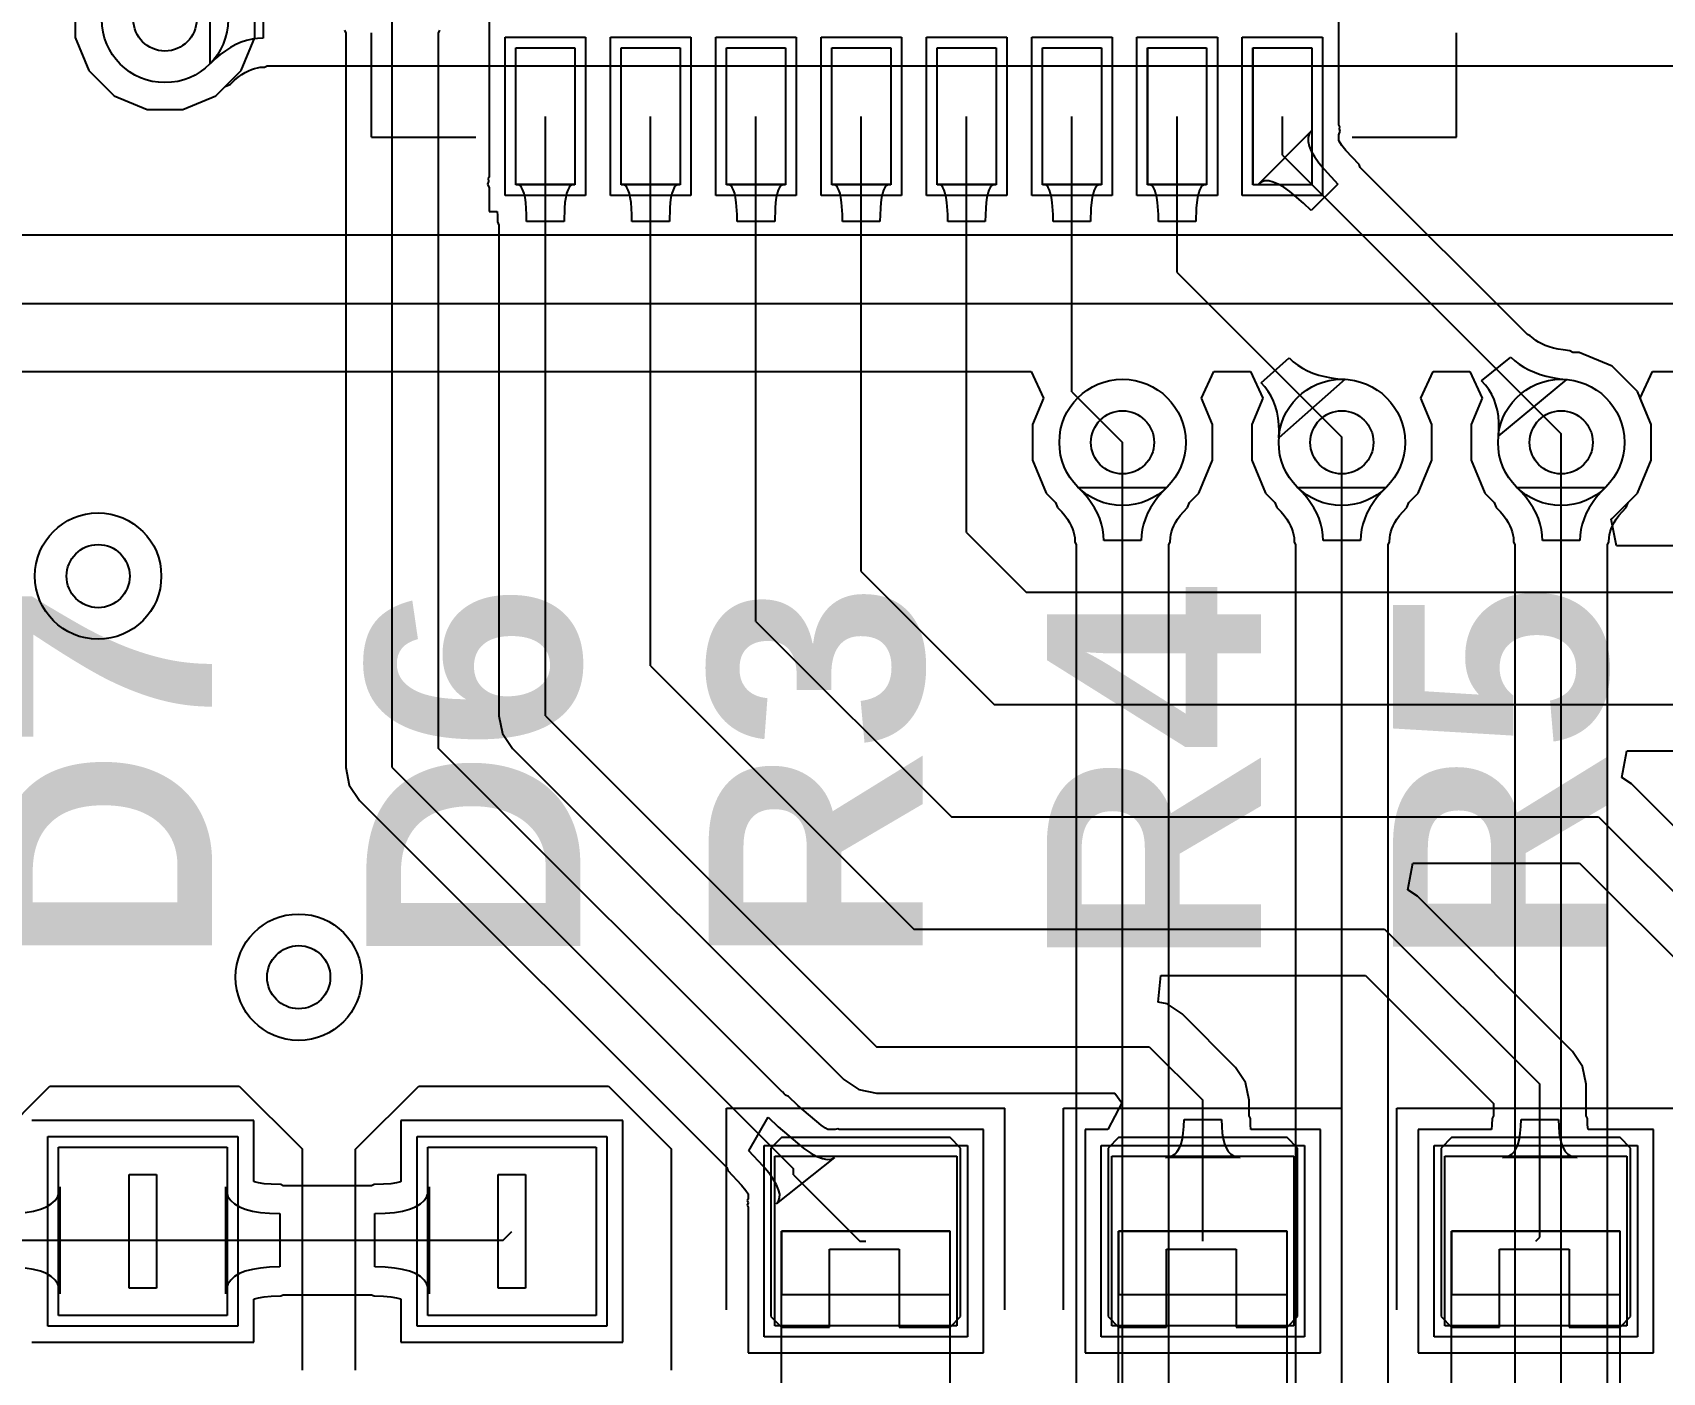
# Model space of a CAD drawing. Extents: x -53 to 82, y -68 to 38.
# Drawn here: x 18.29 to 26.03, y 11.71 to 18.08 of the extents above; entities that cross this region are included whole.
import ezdxf

# ---------------------------------------------------------------- set-up
doc = ezdxf.new("R2010")
doc.units = 0
for name, color, linetype in [('BOTTOM_LAYER', 5, 'CONTINUOUS'), ('MECHANICAL_15', 56, 'CONTINUOUS'), ('TOP_LAYER', 1, 'CONTINUOUS'), ('TOP_OVERLAY', 2, 'CONTINUOUS'), ('TOP_PASTE', 8, 'CONTINUOUS'), ('TOP_SOLDER', 216, 'CONTINUOUS')]:
    doc.layers.add(name, color=color, linetype=linetype)
doc.styles.add('ARIAL_BOLD', font='', dxfattribs={"height": 0.2})
doc.styles.get('ARIAL_BOLD').set_extended_font_data('Arial', bold=True)

msp = doc.modelspace()

# ---------------------------------------------------------------- linework, layer by layer
at = {"layer": 'BOTTOM_LAYER'}
for p, q in [((19.1372, 17.9276), (19.1372, 18.3476)), ((18.496, 18.2226), (18.496, 18.0527)), ((19.3895, 18.2265), (19.3895, 18.0487)), ((18.496, 18.0527), (18.561, 17.8958)), ((19.3107, 18.0378), (19.285, 18.0294)), ((19.3367, 18.0439), (19.3107, 18.0378)), ((19.363, 18.0475), (19.3367, 18.0439)), ((19.3895, 18.0487), (19.363, 18.0475)), ((19.1853, 17.9712), (19.1611, 17.9506)), ((19.2098, 17.9894), (19.1853, 17.9712)), ((19.2346, 18.0051), (19.2098, 17.9894)), ((19.2597, 18.0185), (19.2346, 18.0051)), ((19.285, 18.0294), (19.2597, 18.0185)), ((18.561, 17.8958), (18.6811, 17.7756)), ((19.1611, 17.9506), (19.1372, 17.9276)), ((19.2709, 17.8636), (19.2877, 17.876)), ((19.2877, 17.876), (19.3038, 17.8862)), ((19.3038, 17.8862), (19.3191, 17.8944)), ((19.3191, 17.8944), (19.3338, 17.9007)), ((19.3338, 17.9007), (19.348, 17.9054)), ((19.348, 17.9054), (19.3617, 17.9086)), ((19.3617, 17.9086), (19.3755, 17.9105)), ((19.3755, 17.9105), (19.3958, 17.9114)), ((19.3958, 17.9114), (19.4088, 17.9175)), ((19.4088, 17.9175), (27.307, 17.9175)), ((19.1649, 17.7756), (19.2083, 17.8191)), ((19.2083, 17.8191), (19.2326, 17.8286)), ((19.2326, 17.8286), (19.2535, 17.8487)), ((19.2535, 17.8487), (19.2709, 17.8636)), ((18.6811, 17.7756), (18.8381, 17.7106)), ((19.0079, 17.7106), (19.1649, 17.7756)), ((18.8381, 17.7106), (19.0079, 17.7106)), ((29.8754, 17.1131), (13.4821, 17.1131)), ((13.0556, 16.7894), (30.9372, 16.7894)), ((13.4444, 16.4657), (23.0365, 16.4657)), ((23.0365, 16.4657), (23.0943, 16.3387)), ((23.8449, 16.3387), (23.9027, 16.4657)), ((23.9027, 16.4657), (24.0779, 16.4657)), ((24.0779, 16.4657), (24.1357, 16.3387)), ((24.8863, 16.3387), (24.9441, 16.4657)), ((24.9441, 16.4657), (25.1193, 16.4657)), ((25.1193, 16.4657), (25.1771, 16.3387)), ((25.9277, 16.3387), (25.9855, 16.4657)), ((25.9855, 16.4657), (29.867, 16.4657)), ((23.0943, 16.3387), (23.0426, 16.2139)), ((23.8966, 16.2139), (23.8449, 16.3387)), ((24.1357, 16.3387), (24.084, 16.2139)), ((24.938, 16.2139), (24.8863, 16.3387)), ((25.1771, 16.3387), (25.1254, 16.2139)), ((25.9794, 16.2139), (25.9277, 16.3387)), ((23.0426, 16.2139), (23.0426, 16.0441)), ((23.8966, 16.0441), (23.8966, 16.2139)), ((24.084, 16.2139), (24.084, 16.0441)), ((24.938, 16.0441), (24.938, 16.2139)), ((25.1254, 16.2139), (25.1254, 16.0441)), ((25.9794, 16.0441), (25.9794, 16.2139)), ((23.4696, 10.2616), (23.4696, 16.129)), ((24.511, 10.4414), (24.511, 16.129)), ((25.5524, 10.541), (25.5524, 16.129)), ((23.0426, 16.0441), (23.1076, 15.8871)), ((23.8316, 15.8871), (23.8966, 16.0441)), ((24.084, 16.0441), (24.149, 15.8871)), ((24.873, 15.8871), (24.938, 16.0441)), ((25.1254, 16.0441), (25.1904, 15.8871)), ((25.9144, 15.8871), (25.9794, 16.0441)), ((23.1076, 15.8871), (23.1511, 15.8437)), ((23.2826, 15.8909), (23.2596, 15.9148)), ((23.2596, 15.9148), (23.6796, 15.9148)), ((23.3032, 15.8667), (23.2826, 15.8909)), ((23.3214, 15.8422), (23.3032, 15.8667)), ((23.636, 15.8667), (23.6178, 15.8422)), ((23.6566, 15.8909), (23.636, 15.8667)), ((23.6796, 15.9148), (23.6566, 15.8909)), ((23.7881, 15.8437), (23.8316, 15.8871)), ((24.149, 15.8871), (24.1925, 15.8437)), ((24.324, 15.8909), (24.301, 15.9148)), ((24.301, 15.9148), (24.721, 15.9148)), ((24.3446, 15.8667), (24.324, 15.8909)), ((24.3628, 15.8422), (24.3446, 15.8667)), ((24.6774, 15.8667), (24.6592, 15.8422)), ((24.698, 15.8909), (24.6774, 15.8667)), ((24.721, 15.9148), (24.698, 15.8909)), ((24.8295, 15.8437), (24.873, 15.8871)), ((25.1904, 15.8871), (25.2339, 15.8437)), ((25.3654, 15.8909), (25.3424, 15.9148)), ((25.3424, 15.9148), (25.7624, 15.9148)), ((25.386, 15.8667), (25.3654, 15.8909)), ((25.4042, 15.8422), (25.386, 15.8667)), ((25.7188, 15.8667), (25.7006, 15.8422)), ((25.7394, 15.8909), (25.7188, 15.8667)), ((25.7624, 15.9148), (25.7394, 15.8909)), ((25.8709, 15.8437), (25.9144, 15.8871)), ((23.1511, 15.8437), (23.1606, 15.8194)), ((23.1606, 15.8194), (23.1807, 15.7985)), ((23.1807, 15.7985), (23.1955, 15.7811)), ((23.3371, 15.8174), (23.3214, 15.8422)), ((23.3504, 15.7923), (23.3371, 15.8174)), ((23.3613, 15.767), (23.3504, 15.7923)), ((23.5888, 15.7923), (23.5779, 15.767)), ((23.6021, 15.8174), (23.5888, 15.7923)), ((23.6178, 15.8422), (23.6021, 15.8174)), ((23.7437, 15.7811), (23.7585, 15.7985)), ((23.7585, 15.7985), (23.7786, 15.8194)), ((23.7786, 15.8194), (23.7881, 15.8437)), ((24.1925, 15.8437), (24.202, 15.8194)), ((24.202, 15.8194), (24.2221, 15.7985)), ((24.2221, 15.7985), (24.2369, 15.7811)), ((24.3785, 15.8174), (24.3628, 15.8422)), ((24.3918, 15.7923), (24.3785, 15.8174)), ((24.4027, 15.767), (24.3918, 15.7923)), ((24.6302, 15.7923), (24.6193, 15.767)), ((24.6435, 15.8174), (24.6302, 15.7923)), ((24.6592, 15.8422), (24.6435, 15.8174)), ((24.7851, 15.7811), (24.7999, 15.7985)), ((24.7999, 15.7985), (24.82, 15.8194)), ((24.82, 15.8194), (24.8295, 15.8437)), ((25.2339, 15.8437), (25.2434, 15.8194)), ((25.2434, 15.8194), (25.2635, 15.7985)), ((25.2635, 15.7985), (25.2783, 15.7811)), ((25.4199, 15.8174), (25.4042, 15.8422)), ((25.4332, 15.7923), (25.4199, 15.8174)), ((25.4441, 15.767), (25.4332, 15.7923)), ((25.6716, 15.7923), (25.6607, 15.767)), ((25.6849, 15.8174), (25.6716, 15.7923)), ((25.7006, 15.8422), (25.6849, 15.8174)), ((25.8265, 15.7811), (25.8413, 15.7985)), ((25.8413, 15.7985), (25.8614, 15.8194)), ((25.8614, 15.8194), (25.8709, 15.8437)), ((23.1955, 15.7811), (23.208, 15.7643)), ((23.208, 15.7643), (23.2182, 15.7482)), ((23.2182, 15.7482), (23.2264, 15.7329)), ((23.2264, 15.7329), (23.2327, 15.7182)), ((23.2327, 15.7182), (23.2373, 15.704)), ((23.3698, 15.7413), (23.3613, 15.767)), ((23.3759, 15.7153), (23.3698, 15.7413)), ((23.3795, 15.689), (23.3759, 15.7153)), ((23.5633, 15.7153), (23.5597, 15.689)), ((23.5694, 15.7413), (23.5633, 15.7153)), ((23.5779, 15.767), (23.5694, 15.7413)), ((23.7019, 15.704), (23.7065, 15.7182)), ((23.7065, 15.7182), (23.7128, 15.7329)), ((23.7128, 15.7329), (23.721, 15.7482)), ((23.721, 15.7482), (23.7312, 15.7643)), ((23.7312, 15.7643), (23.7437, 15.7811)), ((24.2369, 15.7811), (24.2494, 15.7643)), ((24.2494, 15.7643), (24.2596, 15.7482)), ((24.2596, 15.7482), (24.2678, 15.7329)), ((24.2678, 15.7329), (24.2741, 15.7182)), ((24.2741, 15.7182), (24.2787, 15.704)), ((24.4112, 15.7413), (24.4027, 15.767)), ((24.4173, 15.7153), (24.4112, 15.7413)), ((24.4209, 15.689), (24.4173, 15.7153)), ((24.6047, 15.7153), (24.6011, 15.689)), ((24.6108, 15.7413), (24.6047, 15.7153)), ((24.6193, 15.767), (24.6108, 15.7413)), ((24.7433, 15.704), (24.7479, 15.7182)), ((24.7479, 15.7182), (24.7542, 15.7329)), ((24.7542, 15.7329), (24.7624, 15.7482)), ((24.7624, 15.7482), (24.7726, 15.7643)), ((24.7726, 15.7643), (24.7851, 15.7811)), ((25.2783, 15.7811), (25.2908, 15.7643)), ((25.2908, 15.7643), (25.301, 15.7482)), ((25.301, 15.7482), (25.3092, 15.7329)), ((25.3092, 15.7329), (25.3155, 15.7182)), ((25.3155, 15.7182), (25.3201, 15.704)), ((25.4526, 15.7413), (25.4441, 15.767)), ((25.4587, 15.7153), (25.4526, 15.7413)), ((25.4623, 15.689), (25.4587, 15.7153)), ((25.6461, 15.7153), (25.6425, 15.689)), ((25.6522, 15.7413), (25.6461, 15.7153)), ((25.6607, 15.767), (25.6522, 15.7413)), ((25.7847, 15.704), (25.7893, 15.7182)), ((25.7893, 15.7182), (25.7956, 15.7329)), ((25.7956, 15.7329), (25.8038, 15.7482)), ((25.8038, 15.7482), (25.814, 15.7643)), ((25.814, 15.7643), (25.8265, 15.7811)), ((23.2373, 15.704), (23.2405, 15.6903)), ((23.2405, 15.6903), (23.2425, 15.6765)), ((23.2425, 15.6765), (23.2434, 15.6562)), ((23.2434, 15.6562), (23.2495, 15.6432)), ((23.2495, 15.6432), (23.2495, 10.3528)), ((23.3807, 15.6625), (23.3795, 15.689)), ((23.5585, 15.6625), (23.3807, 15.6625)), ((23.5597, 15.689), (23.5585, 15.6625)), ((23.6897, 15.6432), (23.6958, 15.6562)), ((23.6897, 10.2616), (23.6897, 15.6432)), ((23.6958, 15.6562), (23.6967, 15.6765)), ((23.6967, 15.6765), (23.6987, 15.6903)), ((23.6987, 15.6903), (23.7019, 15.704)), ((24.2787, 15.704), (24.2819, 15.6903)), ((24.2819, 15.6903), (24.2839, 15.6765)), ((24.2839, 15.6765), (24.2848, 15.6562)), ((24.2848, 15.6562), (24.2909, 15.6432)), ((24.2909, 15.6432), (24.2909, 10.5326)), ((24.4221, 15.6625), (24.4209, 15.689)), ((24.5999, 15.6625), (24.4221, 15.6625)), ((24.6011, 15.689), (24.5999, 15.6625)), ((24.7311, 15.6432), (24.7372, 15.6562)), ((24.7311, 10.4414), (24.7311, 15.6432)), ((24.7372, 15.6562), (24.7381, 15.6765)), ((24.7381, 15.6765), (24.7401, 15.6903)), ((24.7401, 15.6903), (24.7433, 15.704)), ((25.3201, 15.704), (25.3233, 15.6903)), ((25.3233, 15.6903), (25.3253, 15.6765)), ((25.3253, 15.6765), (25.3262, 15.6562)), ((25.3262, 15.6562), (25.3323, 15.6432)), ((25.3323, 15.6432), (25.3323, 10.6322)), ((25.4635, 15.6625), (25.4623, 15.689)), ((25.6413, 15.6625), (25.4635, 15.6625)), ((25.6425, 15.689), (25.6413, 15.6625)), ((25.7725, 15.6432), (25.7786, 15.6562)), ((25.7725, 10.541), (25.7725, 15.6432)), ((25.7786, 15.6562), (25.7795, 15.6765)), ((25.7795, 15.6765), (25.7815, 15.6903)), ((25.7815, 15.6903), (25.7847, 15.704))]:
    msp.add_line(p, q, dxfattribs=at)
for centre, radius in [((18.923, 18.1376), 0.3), ((18.923, 18.1376), 0.15), ((23.4696, 16.129), 0.3), ((24.511, 16.129), 0.3), ((25.5524, 16.129), 0.3), ((23.4696, 16.129), 0.15), ((24.511, 16.129), 0.15), ((25.5524, 16.129), 0.15), ((18.6055, 15.494), 0.3), ((18.6055, 15.494), 0.15), ((19.558, 13.589), 0.3), ((19.558, 13.589), 0.15)]:
    msp.add_circle(centre, radius, dxfattribs=at)
at = {"layer": 'MECHANICAL_15'}
for p, q in [((18.7529, 12.6524), (18.8829, 12.6524)), ((18.7529, 12.1124), (18.7529, 12.6524)), ((18.8829, 12.6524), (18.8829, 12.1124)), ((20.5055, 12.6524), (20.6355, 12.6524)), ((20.5055, 12.1124), (20.5055, 12.6524)), ((20.6355, 12.6524), (20.6355, 12.1124)), ((21.8504, 12.3824), (22.6504, 12.3824)), ((21.8504, 10.7824), (21.8504, 12.3824)), ((22.6504, 12.3824), (21.8504, 12.3824)), ((21.8504, 12.3824), (21.8504, 12.0824)), ((22.6504, 10.7824), (22.6504, 12.3824)), ((22.6504, 12.3824), (22.6504, 12.3824)), ((22.6504, 12.0824), (22.6504, 12.3824)), ((23.4506, 12.3824), (24.2506, 12.3824)), ((23.4506, 10.7824), (23.4506, 12.3824)), ((24.2506, 12.3824), (23.4506, 12.3824)), ((23.4506, 12.3824), (23.4506, 12.0824)), ((24.2506, 10.7824), (24.2506, 12.3824)), ((24.2506, 12.3824), (24.2506, 12.3824)), ((24.2506, 12.0824), (24.2506, 12.3824)), ((25.0318, 12.3824), (25.8318, 12.3824)), ((25.0318, 10.7824), (25.0318, 12.3824)), ((25.8318, 12.3824), (25.0318, 12.3824)), ((25.0318, 12.3824), (25.0318, 12.0824)), ((25.8318, 10.7824), (25.8318, 12.3824)), ((25.8318, 12.3824), (25.8318, 12.3824)), ((25.8318, 12.0824), (25.8318, 12.3824)), ((18.8829, 12.1124), (18.7529, 12.1124)), ((20.6355, 12.1124), (20.5055, 12.1124)), ((21.8504, 12.0824), (22.6504, 12.0824)), ((23.4506, 12.0824), (24.2506, 12.0824)), ((25.0318, 12.0824), (25.8318, 12.0824))]:
    msp.add_line(p, q, dxfattribs=at)
at = {"layer": 'TOP_LAYER'}
for p, q in [((20.0015, 14.5847), (20.0015, 18.405)), ((18.496, 18.2226), (18.496, 18.0527)), ((19.35, 18.0527), (19.35, 18.2226)), ((20.462, 18.128), (20.462, 17.3892)), ((24.496, 17.6378), (24.496, 18.128)), ((18.496, 18.0527), (18.561, 17.8958)), ((19.285, 17.8958), (19.35, 18.0527)), ((19.7752, 18.0866), (19.7814, 18.0728)), ((19.7814, 18.0728), (19.7814, 14.5847)), ((20.2216, 18.0728), (20.2278, 18.0866)), ((20.2216, 14.6759), (20.2216, 18.0728)), ((20.589, 18.0025), (20.869, 18.0025)), ((20.589, 17.3525), (20.589, 18.0025)), ((20.869, 18.0025), (20.869, 17.3525)), ((21.089, 18.0025), (21.369, 18.0025)), ((21.089, 17.3525), (21.089, 18.0025)), ((21.369, 18.0025), (21.369, 17.3525)), ((21.589, 18.0025), (21.869, 18.0025)), ((21.589, 17.3525), (21.589, 18.0025)), ((21.869, 18.0025), (21.869, 17.3525)), ((22.089, 18.0025), (22.369, 18.0025)), ((22.089, 17.3525), (22.089, 18.0025)), ((22.369, 18.0025), (22.369, 17.3525)), ((22.589, 18.0025), (22.869, 18.0025)), ((22.589, 17.3525), (22.589, 18.0025)), ((22.869, 18.0025), (22.869, 17.3525)), ((23.089, 18.0025), (23.369, 18.0025)), ((23.089, 17.3525), (23.089, 18.0025)), ((23.369, 18.0025), (23.369, 17.3525)), ((23.589, 18.0025), (23.869, 18.0025)), ((23.589, 17.3525), (23.589, 18.0025)), ((23.869, 18.0025), (23.869, 17.3525)), ((24.089, 18.0025), (24.369, 18.0025)), ((24.089, 17.3525), (24.089, 18.0025)), ((24.369, 18.0025), (24.369, 17.3525)), ((18.561, 17.8958), (18.6811, 17.7756)), ((19.1649, 17.7756), (19.285, 17.8958)), ((18.6811, 17.7756), (18.8381, 17.7106)), ((19.0079, 17.7106), (19.1649, 17.7756)), ((18.8381, 17.7106), (19.0079, 17.7106)), ((20.729, 14.831), (20.729, 17.6775)), ((21.229, 15.0676), (21.229, 17.6775)), ((21.729, 15.2788), (21.729, 17.6775)), ((22.229, 15.5154), (22.229, 17.6775)), ((22.729, 15.7012), (22.729, 17.6775)), ((23.229, 16.3696), (23.229, 17.6775)), ((23.729, 16.9364), (23.729, 17.6775)), ((24.229, 17.4925), (24.229, 17.6775)), ((24.1145, 17.3556), (24.366, 17.607)), ((24.3559, 17.5932), (24.3509, 17.5768)), ((24.3509, 17.5768), (24.3509, 17.558)), ((24.366, 17.607), (24.3559, 17.5932)), ((24.5017, 17.6284), (24.496, 17.6378)), ((24.496, 17.5891), (24.5034, 17.607)), ((24.496, 17.5622), (24.496, 17.5891)), ((24.4991, 17.6174), (24.5017, 17.6284)), ((24.5034, 17.607), (24.4991, 17.6174)), ((24.229, 17.4925), (25.5524, 16.1691)), ((24.3509, 17.558), (24.3559, 17.5366)), ((24.3559, 17.5366), (24.366, 17.5127)), ((24.366, 17.5127), (24.3811, 17.4863)), ((24.4974, 17.5598), (24.496, 17.5622)), ((24.5114, 17.5396), (24.4974, 17.5598)), ((24.5305, 17.5158), (24.5114, 17.5396)), ((24.5924, 17.4491), (24.5305, 17.5158)), ((24.3811, 17.4863), (24.4012, 17.4574)), ((24.4012, 17.4574), (24.4263, 17.426)), ((24.4263, 17.426), (24.4917, 17.3556)), ((24.5976, 17.4353), (24.5924, 17.4491)), ((25.3921, 16.6407), (24.5976, 17.4353)), ((20.4598, 17.3683), (20.4546, 17.3556)), ((20.4546, 17.3556), (20.462, 17.3376)), ((20.462, 17.3892), (20.4571, 17.3818)), ((20.4571, 17.3818), (20.4598, 17.3683)), ((20.462, 17.3376), (20.462, 17.2255)), ((20.869, 17.3525), (20.589, 17.3525)), ((20.6012, 17.3538), (20.592, 17.3556)), ((20.592, 17.3556), (20.8659, 17.3556)), ((20.6093, 17.3484), (20.6012, 17.3538)), ((20.6165, 17.3396), (20.6093, 17.3484)), ((20.6228, 17.3271), (20.6165, 17.3396)), ((20.8414, 17.3396), (20.8352, 17.3271)), ((20.8486, 17.3484), (20.8414, 17.3396)), ((20.8568, 17.3538), (20.8486, 17.3484)), ((20.8659, 17.3556), (20.8568, 17.3538)), ((21.369, 17.3525), (21.089, 17.3525)), ((21.1012, 17.3538), (21.092, 17.3556)), ((21.092, 17.3556), (21.3659, 17.3556)), ((21.1093, 17.3484), (21.1012, 17.3538)), ((21.1165, 17.3396), (21.1093, 17.3484)), ((21.1228, 17.3271), (21.1165, 17.3396)), ((21.3414, 17.3396), (21.3352, 17.3271)), ((21.3486, 17.3484), (21.3414, 17.3396)), ((21.3568, 17.3538), (21.3486, 17.3484)), ((21.3659, 17.3556), (21.3568, 17.3538)), ((21.869, 17.3525), (21.589, 17.3525)), ((21.6012, 17.3538), (21.592, 17.3556)), ((21.592, 17.3556), (21.8659, 17.3556)), ((21.6093, 17.3484), (21.6012, 17.3538)), ((21.6165, 17.3396), (21.6093, 17.3484)), ((21.6228, 17.3271), (21.6165, 17.3396)), ((21.8414, 17.3396), (21.8352, 17.3271)), ((21.8486, 17.3484), (21.8414, 17.3396)), ((21.8568, 17.3538), (21.8486, 17.3484)), ((21.8659, 17.3556), (21.8568, 17.3538)), ((22.369, 17.3525), (22.089, 17.3525)), ((22.1012, 17.3538), (22.092, 17.3556)), ((22.092, 17.3556), (22.3659, 17.3556)), ((22.1093, 17.3484), (22.1012, 17.3538)), ((22.1165, 17.3396), (22.1093, 17.3484)), ((22.1228, 17.3271), (22.1165, 17.3396)), ((22.3414, 17.3396), (22.3352, 17.3271)), ((22.3486, 17.3484), (22.3414, 17.3396)), ((22.3568, 17.3538), (22.3486, 17.3484)), ((22.3659, 17.3556), (22.3568, 17.3538)), ((22.869, 17.3525), (22.589, 17.3525)), ((22.6012, 17.3538), (22.5921, 17.3556)), ((22.5921, 17.3556), (22.866, 17.3556)), ((22.6094, 17.3484), (22.6012, 17.3538)), ((22.6166, 17.3396), (22.6094, 17.3484)), ((22.6228, 17.3271), (22.6166, 17.3396)), ((22.8415, 17.3396), (22.8352, 17.3271)), ((22.8487, 17.3484), (22.8415, 17.3396)), ((22.8568, 17.3538), (22.8487, 17.3484)), ((22.866, 17.3556), (22.8568, 17.3538)), ((23.369, 17.3525), (23.089, 17.3525)), ((23.1012, 17.3538), (23.0921, 17.3556)), ((23.0921, 17.3556), (23.366, 17.3556)), ((23.1094, 17.3484), (23.1012, 17.3538)), ((23.1166, 17.3396), (23.1094, 17.3484)), ((23.1228, 17.3271), (23.1166, 17.3396)), ((23.3415, 17.3396), (23.3352, 17.3271)), ((23.3487, 17.3484), (23.3415, 17.3396)), ((23.3568, 17.3538), (23.3487, 17.3484)), ((23.366, 17.3556), (23.3568, 17.3538)), ((23.869, 17.3525), (23.589, 17.3525)), ((23.6012, 17.3538), (23.5921, 17.3556)), ((23.5921, 17.3556), (23.866, 17.3556)), ((23.6094, 17.3484), (23.6012, 17.3538)), ((23.6166, 17.3396), (23.6094, 17.3484)), ((23.6228, 17.3271), (23.6166, 17.3396)), ((23.8415, 17.3396), (23.8352, 17.3271)), ((23.8487, 17.3484), (23.8415, 17.3396)), ((23.8568, 17.3538), (23.8487, 17.3484)), ((23.866, 17.3556), (23.8568, 17.3538)), ((24.369, 17.3525), (24.089, 17.3525)), ((24.1283, 17.3656), (24.1145, 17.3556)), ((24.1447, 17.3706), (24.1283, 17.3656)), ((24.1636, 17.3706), (24.1447, 17.3706)), ((24.1849, 17.3656), (24.1636, 17.3706)), ((24.2088, 17.3556), (24.1849, 17.3656)), ((24.2352, 17.3405), (24.2088, 17.3556)), ((24.2641, 17.3204), (24.2352, 17.3405)), ((24.4917, 17.3556), (24.366, 17.2298)), ((20.6281, 17.3111), (20.6228, 17.3271)), ((20.6324, 17.2915), (20.6281, 17.3111)), ((20.6358, 17.2684), (20.6324, 17.2915)), ((20.6396, 17.2115), (20.6358, 17.2684)), ((20.8222, 17.2684), (20.8198, 17.2418)), ((20.8256, 17.2915), (20.8222, 17.2684)), ((20.8299, 17.3111), (20.8256, 17.2915)), ((20.8352, 17.3271), (20.8299, 17.3111)), ((21.1281, 17.3111), (21.1228, 17.3271)), ((21.1324, 17.2915), (21.1281, 17.3111)), ((21.1358, 17.2684), (21.1324, 17.2915)), ((21.1396, 17.2115), (21.1358, 17.2684)), ((21.3222, 17.2684), (21.3198, 17.2418)), ((21.3256, 17.2915), (21.3222, 17.2684)), ((21.3299, 17.3111), (21.3256, 17.2915)), ((21.3352, 17.3271), (21.3299, 17.3111)), ((21.6281, 17.3111), (21.6228, 17.3271)), ((21.6324, 17.2915), (21.6281, 17.3111)), ((21.6358, 17.2684), (21.6324, 17.2915)), ((21.6396, 17.2115), (21.6358, 17.2684)), ((21.8222, 17.2684), (21.8198, 17.2418)), ((21.8256, 17.2915), (21.8222, 17.2684)), ((21.8299, 17.3111), (21.8256, 17.2915)), ((21.8352, 17.3271), (21.8299, 17.3111)), ((22.1281, 17.3111), (22.1228, 17.3271)), ((22.1324, 17.2915), (22.1281, 17.3111)), ((22.1358, 17.2684), (22.1324, 17.2915)), ((22.1396, 17.2115), (22.1358, 17.2684)), ((22.3222, 17.2684), (22.3198, 17.2418)), ((22.3256, 17.2915), (22.3222, 17.2684)), ((22.3299, 17.3111), (22.3256, 17.2915)), ((22.3352, 17.3271), (22.3299, 17.3111)), ((22.6281, 17.3111), (22.6228, 17.3271)), ((22.6324, 17.2915), (22.6281, 17.3111)), ((22.6358, 17.2684), (22.6324, 17.2915)), ((22.6396, 17.2115), (22.6358, 17.2684)), ((22.8222, 17.2684), (22.8198, 17.2418)), ((22.8256, 17.2915), (22.8222, 17.2684)), ((22.8299, 17.3111), (22.8256, 17.2915)), ((22.8352, 17.3271), (22.8299, 17.3111)), ((23.1281, 17.3111), (23.1228, 17.3271)), ((23.1324, 17.2915), (23.1281, 17.3111)), ((23.1358, 17.2684), (23.1324, 17.2915)), ((23.1396, 17.2115), (23.1358, 17.2684)), ((23.3222, 17.2684), (23.3198, 17.2418)), ((23.3256, 17.2915), (23.3222, 17.2684)), ((23.3299, 17.3111), (23.3256, 17.2915)), ((23.3352, 17.3271), (23.3299, 17.3111)), ((23.6281, 17.3111), (23.6228, 17.3271)), ((23.6324, 17.2915), (23.6281, 17.3111)), ((23.6358, 17.2684), (23.6324, 17.2915)), ((23.6396, 17.2115), (23.6358, 17.2684)), ((23.8222, 17.2684), (23.8198, 17.2418)), ((23.8256, 17.2915), (23.8222, 17.2684)), ((23.8299, 17.3111), (23.8256, 17.2915)), ((23.8352, 17.3271), (23.8299, 17.3111)), ((24.3295, 17.265), (24.2641, 17.3204)), ((24.366, 17.2298), (24.3295, 17.265)), ((20.462, 17.2255), (20.5009, 17.2255)), ((20.5009, 17.2255), (20.5022, 17.2059)), ((20.5022, 17.2059), (20.5026, 17.1758)), ((20.6401, 17.1778), (20.6396, 17.2115)), ((20.8198, 17.2418), (20.8179, 17.1778)), ((21.1401, 17.1778), (21.1396, 17.2115)), ((21.3198, 17.2418), (21.3179, 17.1778)), ((21.6401, 17.1778), (21.6396, 17.2115)), ((21.8198, 17.2418), (21.8179, 17.1778)), ((22.1401, 17.1778), (22.1396, 17.2115)), ((22.3198, 17.2418), (22.3179, 17.1778)), ((22.6401, 17.1778), (22.6396, 17.2115)), ((22.8198, 17.2418), (22.8179, 17.1778)), ((23.1401, 17.1778), (23.1396, 17.2115)), ((23.3198, 17.2418), (23.3179, 17.1778)), ((23.6401, 17.1778), (23.6396, 17.2115)), ((23.8198, 17.2418), (23.8179, 17.1778)), ((20.5026, 17.1758), (20.5089, 17.1614)), ((20.5089, 17.1614), (20.5089, 14.831)), ((20.8179, 17.1778), (20.6401, 17.1778)), ((21.3179, 17.1778), (21.1401, 17.1778)), ((21.8179, 17.1778), (21.6401, 17.1778)), ((22.3179, 17.1778), (22.1401, 17.1778)), ((22.8179, 17.1778), (22.6401, 17.1778)), ((23.3179, 17.1778), (23.1401, 17.1778)), ((23.8179, 17.1778), (23.6401, 17.1778)), ((23.729, 16.9364), (24.511, 16.1544)), ((25.4057, 16.6358), (25.3921, 16.6407)), ((25.4206, 16.6221), (25.4057, 16.6358)), ((25.4322, 16.6131), (25.4206, 16.6221)), ((25.4453, 16.6047), (25.4322, 16.6131)), ((25.4599, 16.5968), (25.4453, 16.6047)), ((25.4763, 16.5895), (25.4599, 16.5968)), ((25.4947, 16.5829), (25.4763, 16.5895)), ((25.5152, 16.577), (25.4947, 16.5829)), ((25.5378, 16.5719), (25.5152, 16.577)), ((25.5625, 16.5679), (25.5378, 16.5719)), ((25.5928, 16.5646), (25.5625, 16.5679)), ((25.6084, 16.556), (25.5928, 16.5646)), ((24.1274, 16.4122), (24.2611, 16.5301)), ((24.2611, 16.5301), (24.2804, 16.5123)), ((24.2804, 16.5123), (24.3014, 16.4963)), ((24.3014, 16.4963), (24.3239, 16.4819)), ((25.1745, 16.4212), (25.3128, 16.5345)), ((25.3128, 16.5345), (25.332, 16.5169)), ((25.332, 16.5169), (25.3528, 16.5008)), ((25.3528, 16.5008), (25.3752, 16.4863)), ((25.3752, 16.4863), (25.3993, 16.4733)), ((25.6373, 16.556), (25.6084, 16.556)), ((25.7943, 16.491), (25.6373, 16.556)), ((25.9144, 16.3709), (25.7943, 16.491)), ((24.1456, 16.3923), (24.1274, 16.4122)), ((24.526, 16.4286), (24.2117, 16.15)), ((24.3239, 16.4819), (24.348, 16.4693)), ((24.348, 16.4693), (24.3737, 16.4583)), ((24.3737, 16.4583), (24.401, 16.449)), ((24.401, 16.449), (24.4299, 16.4414)), ((24.4299, 16.4414), (24.4603, 16.4354)), ((24.4603, 16.4354), (24.4923, 16.4312)), ((24.4923, 16.4312), (24.526, 16.4286)), ((25.1928, 16.4012), (25.1745, 16.4212)), ((25.5778, 16.4279), (25.254, 16.1604)), ((25.3993, 16.4733), (25.425, 16.4619)), ((25.425, 16.4619), (25.4523, 16.452)), ((25.4523, 16.452), (25.4812, 16.4437)), ((25.4812, 16.4437), (25.5118, 16.4369)), ((25.5118, 16.4369), (25.544, 16.4316)), ((25.544, 16.4316), (25.5778, 16.4279)), ((23.229, 16.3696), (23.4696, 16.129)), ((24.1615, 16.371), (24.1456, 16.3923)), ((24.1753, 16.3483), (24.1615, 16.371)), ((24.187, 16.3242), (24.1753, 16.3483)), ((25.2087, 16.3799), (25.1928, 16.4012)), ((25.2223, 16.3571), (25.2087, 16.3799)), ((25.2337, 16.3331), (25.2223, 16.3571)), ((25.2428, 16.3077), (25.2337, 16.3331)), ((25.9794, 16.2139), (25.9144, 16.3709)), ((24.1965, 16.2987), (24.187, 16.3242)), ((24.2038, 16.2718), (24.1965, 16.2987)), ((24.209, 16.2434), (24.2038, 16.2718)), ((25.2496, 16.2809), (25.2428, 16.3077)), ((25.2541, 16.2528), (25.2496, 16.2809)), ((25.2564, 16.2233), (25.2541, 16.2528)), ((24.2121, 16.2137), (24.209, 16.2434)), ((24.2117, 16.15), (24.213, 16.1825)), ((24.213, 16.1825), (24.2121, 16.2137)), ((25.254, 16.1604), (25.2564, 16.1925)), ((25.2564, 16.1925), (25.2564, 16.2233)), ((25.9794, 16.0441), (25.9794, 16.2139)), ((24.511, 16.129), (24.511, 16.1544)), ((25.5524, 16.129), (25.5524, 16.1691)), ((25.9144, 15.8871), (25.9794, 16.0441)), ((25.7943, 15.767), (25.9144, 15.8871)), ((25.7893, 15.7649), (25.7943, 15.767)), ((25.8145, 15.6379), (25.7893, 15.7649)), ((22.729, 15.7012), (23.0124, 15.4178)), ((29.0326, 15.6379), (25.8145, 15.6379)), ((22.229, 15.5154), (22.86, 14.8844)), ((23.0124, 15.4178), (29.0326, 15.4178)), ((21.729, 15.2788), (22.6568, 14.351)), ((21.229, 15.0676), (22.479, 13.8176)), ((22.86, 14.8844), (28.7528, 14.8844)), ((20.5089, 14.831), (20.5256, 14.7468)), ((20.729, 14.831), (22.3012, 13.2588)), ((20.5256, 14.7468), (20.5733, 14.6754)), ((21.8534, 13.0441), (20.2216, 14.6759)), ((20.5733, 14.6754), (22.1455, 13.1031)), ((25.84, 14.5373), (25.8634, 14.6643)), ((25.8634, 14.6643), (27.9409, 14.6643)), ((19.7814, 14.5847), (19.7981, 14.5004)), ((20.0015, 14.5847), (21.9073, 12.6789)), ((19.7981, 14.5004), (19.8458, 14.429)), ((25.8859, 14.5067), (25.84, 14.5373)), ((27.2329, 13.1597), (25.8859, 14.5067)), ((19.8458, 14.429), (21.59, 12.6848)), ((22.6568, 14.351), (25.7302, 14.351)), ((25.7302, 14.351), (27.0772, 13.004)), ((24.824, 14.0039), (24.8474, 14.1309)), ((24.8474, 14.1309), (25.639, 14.1309)), ((25.639, 14.1309), (26.7827, 12.9872)), ((24.8699, 13.9733), (24.824, 14.0039)), ((25.6065, 13.2367), (24.8699, 13.9733)), ((22.479, 13.8176), (24.7142, 13.8176)), ((24.7142, 13.8176), (25.4508, 13.081)), ((23.6391, 13.4705), (23.6516, 13.5975)), ((23.6516, 13.5975), (24.623, 13.5975)), ((24.623, 13.5975), (25.2307, 12.9898)), ((23.6808, 13.4622), (23.6391, 13.4705)), ((23.7523, 13.4145), (23.6808, 13.4622)), ((24.0063, 13.1605), (23.7523, 13.4145)), ((22.3012, 13.2588), (23.5966, 13.2588)), ((23.5966, 13.2588), (23.8506, 13.0048)), ((25.6542, 13.1652), (25.6065, 13.2367)), ((24.054, 13.089), (24.0063, 13.1605)), ((25.6709, 13.081), (25.6542, 13.1652)), ((22.1455, 13.1031), (22.217, 13.0554)), ((24.0707, 13.0048), (24.054, 13.089)), ((25.4508, 12.3548), (25.4508, 13.081)), ((25.6709, 12.9312), (25.6709, 13.081)), ((21.8557, 13.0438), (21.8534, 13.0441)), ((21.8626, 13.0349), (21.8557, 13.0438)), ((21.8686, 13.0288), (21.8626, 13.0349)), ((21.8833, 13.023), (21.8686, 13.0288)), ((21.9273, 12.9801), (21.8833, 13.023)), ((22.217, 13.0554), (22.3012, 13.0387)), ((22.3012, 13.0387), (23.4325, 13.0387)), ((23.4325, 13.0387), (23.4655, 12.993)), ((23.8506, 12.3358), (23.8506, 13.0048)), ((24.0707, 12.9312), (24.0707, 13.0048)), ((21.6957, 12.7647), (21.7873, 12.9245)), ((21.7873, 12.9245), (21.8347, 12.8784)), ((22.0385, 12.8858), (21.9273, 12.9801)), ((23.4655, 12.993), (23.4005, 12.866)), ((24.0769, 12.9173), (24.0707, 12.9312)), ((25.2307, 12.9312), (25.2245, 12.9173)), ((25.2307, 12.9898), (25.2307, 12.9312)), ((25.6771, 12.9173), (25.6709, 12.9312)), ((19.3449, 12.9089), (18.2909, 12.9089)), ((19.3449, 12.6189), (19.3449, 12.9089)), ((21.0975, 12.9089), (20.0435, 12.9089)), ((20.0435, 12.9089), (20.0435, 12.6189)), ((21.0975, 11.8549), (21.0975, 12.9089)), ((21.8347, 12.8784), (21.9557, 12.7759)), ((22.06, 12.8715), (22.0385, 12.8858)), ((22.0701, 12.866), (22.06, 12.8715)), ((22.1053, 12.866), (22.0701, 12.866)), ((22.1175, 12.8695), (22.1053, 12.866)), ((22.1237, 12.866), (22.1175, 12.8695)), ((22.8094, 12.866), (22.1237, 12.866)), ((22.8094, 11.8055), (22.8094, 12.866)), ((23.4005, 12.866), (23.2916, 12.866)), ((23.2916, 12.866), (23.2916, 11.8055)), ((23.7537, 12.8215), (23.7581, 12.8486)), ((23.7581, 12.8486), (23.7608, 12.8794)), ((23.7608, 12.8794), (23.7617, 12.9138)), ((23.7617, 12.9138), (23.9395, 12.9138)), ((23.9395, 12.9138), (23.9404, 12.8794)), ((23.9404, 12.8794), (23.9431, 12.8486)), ((23.9431, 12.8486), (23.9475, 12.8215)), ((24.0777, 12.8871), (24.0769, 12.9173)), ((24.0795, 12.866), (24.0777, 12.8871)), ((24.4096, 12.866), (24.0795, 12.866)), ((24.4096, 11.8055), (24.4096, 12.866)), ((25.2219, 12.866), (24.8728, 12.866)), ((24.8728, 12.866), (24.8728, 11.8055)), ((25.2237, 12.8871), (25.2219, 12.866)), ((25.2245, 12.9173), (25.2237, 12.8871)), ((25.3539, 12.8215), (25.3583, 12.8486)), ((25.3583, 12.8486), (25.361, 12.8794)), ((25.361, 12.8794), (25.3619, 12.9138)), ((25.3619, 12.9138), (25.5397, 12.9138)), ((25.5397, 12.9138), (25.5406, 12.8794)), ((25.5406, 12.8794), (25.5433, 12.8486)), ((25.5433, 12.8486), (25.5477, 12.8215)), ((25.6779, 12.8871), (25.6771, 12.9173)), ((25.6797, 12.866), (25.6779, 12.8871)), ((25.9908, 12.866), (25.6797, 12.866)), ((25.9908, 11.8055), (25.9908, 12.866)), ((18.4179, 12.7819), (19.2179, 12.7819)), ((18.4179, 11.9819), (18.4179, 12.7819)), ((19.2179, 12.7819), (19.2179, 11.9819)), ((20.1705, 12.7819), (20.9705, 12.7819)), ((20.1705, 11.9819), (20.1705, 12.7819)), ((20.9705, 12.7819), (20.9705, 11.9819)), ((21.9557, 12.7759), (21.9889, 12.7537)), ((23.7297, 12.7618), (23.7395, 12.7781)), ((23.7395, 12.7781), (23.7475, 12.798)), ((23.7475, 12.798), (23.7537, 12.8215)), ((23.9475, 12.8215), (23.9537, 12.798)), ((23.9537, 12.798), (23.9617, 12.7781)), ((23.9617, 12.7781), (23.9715, 12.7618)), ((25.3299, 12.7618), (25.3397, 12.7781)), ((25.3397, 12.7781), (25.3477, 12.798)), ((25.3477, 12.798), (25.3539, 12.8215)), ((25.5477, 12.8215), (25.5539, 12.798)), ((25.5539, 12.798), (25.5619, 12.7781)), ((25.5619, 12.7781), (25.5717, 12.7618)), ((21.764, 12.6916), (21.6957, 12.7647)), ((21.7901, 12.6593), (21.764, 12.6916)), ((21.8184, 11.9325), (21.8184, 12.739)), ((21.8184, 12.739), (22.6824, 12.739)), ((22.1017, 12.7329), (21.8245, 12.5133)), ((21.9889, 12.7537), (22.0185, 12.7375)), ((22.0185, 12.7375), (22.0446, 12.7274)), ((22.0446, 12.7274), (22.0672, 12.7232)), ((22.0672, 12.7232), (22.0862, 12.7251)), ((22.0862, 12.7251), (22.1017, 12.7329)), ((22.6824, 12.739), (22.6824, 11.9325)), ((23.4186, 11.9325), (23.4186, 12.739)), ((23.4186, 12.739), (24.2826, 12.739)), ((23.6728, 12.7329), (23.6897, 12.7347)), ((24.0284, 12.7329), (23.6728, 12.7329)), ((23.6897, 12.7347), (23.7048, 12.7401)), ((23.7048, 12.7401), (23.7181, 12.7492)), ((23.7181, 12.7492), (23.7297, 12.7618)), ((23.9715, 12.7618), (23.9831, 12.7492)), ((23.9831, 12.7492), (23.9964, 12.7401)), ((23.9964, 12.7401), (24.0115, 12.7347)), ((24.0115, 12.7347), (24.0284, 12.7329)), ((24.2826, 12.739), (24.2826, 11.9325)), ((24.9998, 11.9325), (24.9998, 12.739)), ((24.9998, 12.739), (25.8638, 12.739)), ((25.273, 12.7329), (25.2899, 12.7347)), ((25.6286, 12.7329), (25.273, 12.7329)), ((25.2899, 12.7347), (25.305, 12.7401)), ((25.305, 12.7401), (25.3183, 12.7492)), ((25.3183, 12.7492), (25.3299, 12.7618)), ((25.5717, 12.7618), (25.5833, 12.7492)), ((25.5833, 12.7492), (25.5966, 12.7401)), ((25.5966, 12.7401), (25.6117, 12.7347)), ((25.6117, 12.7347), (25.6286, 12.7329)), ((25.8638, 12.739), (25.8638, 11.9325)), ((19.3479, 12.6177), (19.3449, 12.6189)), ((19.3667, 12.6127), (19.3479, 12.6177)), ((20.0405, 12.6177), (20.0217, 12.6127)), ((20.0435, 12.6189), (20.0405, 12.6177)), ((21.59, 12.6848), (21.5952, 12.6709)), ((21.5952, 12.6709), (21.6602, 12.6013)), ((21.811, 12.6298), (21.7901, 12.6593)), ((21.8265, 12.6033), (21.811, 12.6298)), ((21.9073, 12.6501), (21.9073, 12.6789)), ((21.9073, 12.6501), (22.2216, 12.3358)), ((18.4009, 12.529), (18.4137, 12.548)), ((18.4137, 12.548), (18.4214, 12.5696)), ((18.4214, 12.5696), (18.424, 12.5938)), ((18.424, 12.5938), (18.424, 12.0858)), ((19.2118, 12.0858), (19.2118, 12.5938)), ((19.2118, 12.5938), (19.2144, 12.5696)), ((19.2144, 12.5696), (19.2221, 12.548)), ((19.2221, 12.548), (19.2349, 12.529)), ((19.3935, 12.6083), (19.3667, 12.6127)), ((19.4277, 12.6053), (19.3935, 12.6083)), ((19.4724, 12.6042), (19.4277, 12.6053)), ((19.4846, 12.5987), (19.4724, 12.6042)), ((19.9037, 12.5987), (19.4846, 12.5987)), ((19.916, 12.6042), (19.9037, 12.5987)), ((19.9606, 12.6053), (19.916, 12.6042)), ((19.9949, 12.6083), (19.9606, 12.6053)), ((20.0217, 12.6127), (19.9949, 12.6083)), ((20.1535, 12.529), (20.1663, 12.548)), ((20.1663, 12.548), (20.174, 12.5696)), ((20.174, 12.5696), (20.1766, 12.5938)), ((20.1766, 12.5938), (20.1766, 12.0858)), ((21.6602, 12.6013), (21.6805, 12.5762)), ((21.6805, 12.5762), (21.6914, 12.5608)), ((21.6914, 12.5608), (21.6914, 12.5353)), ((21.8367, 12.5795), (21.8265, 12.6033)), ((21.8355, 12.5255), (21.8412, 12.5407)), ((21.8416, 12.5587), (21.8367, 12.5795)), ((21.8412, 12.5407), (21.8416, 12.5587)), ((18.2595, 12.4718), (18.298, 12.4782)), ((18.298, 12.4782), (18.3315, 12.4871)), ((18.3315, 12.4871), (18.3597, 12.4985)), ((18.3597, 12.4985), (18.3829, 12.5125)), ((18.3829, 12.5125), (18.4009, 12.529)), ((19.2349, 12.529), (19.2529, 12.5125)), ((19.2529, 12.5125), (19.2761, 12.4985)), ((19.2761, 12.4985), (19.3043, 12.4871)), ((19.3043, 12.4871), (19.3378, 12.4782)), ((19.3378, 12.4782), (19.3763, 12.4718)), ((19.3763, 12.4718), (19.42, 12.468)), ((19.42, 12.468), (19.4688, 12.4668)), ((19.4688, 12.4668), (19.4688, 12.2128)), ((19.9195, 12.4668), (19.9684, 12.468)), ((19.9195, 12.2128), (19.9195, 12.4668)), ((19.9684, 12.468), (20.0121, 12.4718)), ((20.0121, 12.4718), (20.0506, 12.4782)), ((20.0506, 12.4782), (20.0841, 12.4871)), ((20.0841, 12.4871), (20.1123, 12.4985)), ((20.1123, 12.4985), (20.1355, 12.5125)), ((20.1355, 12.5125), (20.1535, 12.529)), ((21.6913, 12.5174), (21.6872, 12.5059)), ((21.6872, 12.5059), (21.6914, 12.4972)), ((21.6914, 12.5353), (21.6879, 12.5291)), ((21.6879, 12.5291), (21.6913, 12.5174)), ((21.6914, 12.4972), (21.6914, 11.8055)), ((21.8245, 12.5133), (21.8355, 12.5255)), ((20.5284, 12.3398), (20.5705, 12.3819)), ((13.6325, 12.3398), (20.5284, 12.3398)), ((22.2216, 12.3358), (22.2504, 12.3358)), ((25.4318, 12.3358), (25.4508, 12.3548)), ((18.298, 12.2013), (18.2595, 12.2077)), ((18.3315, 12.1924), (18.298, 12.2013)), ((18.3597, 12.181), (18.3315, 12.1924)), ((18.3829, 12.167), (18.3597, 12.181)), ((18.4009, 12.1505), (18.3829, 12.167)), ((18.4137, 12.1315), (18.4009, 12.1505)), ((19.2349, 12.1505), (19.2221, 12.1315)), ((19.2529, 12.167), (19.2349, 12.1505)), ((19.2761, 12.181), (19.2529, 12.167)), ((19.3043, 12.1924), (19.2761, 12.181)), ((19.3378, 12.2013), (19.3043, 12.1924)), ((19.3763, 12.2077), (19.3378, 12.2013)), ((19.42, 12.2115), (19.3763, 12.2077)), ((19.4688, 12.2128), (19.42, 12.2115)), ((19.9684, 12.2115), (19.9195, 12.2128)), ((20.0121, 12.2077), (19.9684, 12.2115)), ((20.0506, 12.2013), (20.0121, 12.2077)), ((20.0841, 12.1924), (20.0506, 12.2013)), ((20.1123, 12.181), (20.0841, 12.1924)), ((20.1355, 12.167), (20.1123, 12.181)), ((20.1535, 12.1505), (20.1355, 12.167)), ((20.1663, 12.1315), (20.1535, 12.1505)), ((18.4214, 12.1099), (18.4137, 12.1315)), ((18.424, 12.0858), (18.4214, 12.1099)), ((19.2144, 12.1099), (19.2118, 12.0858)), ((19.2221, 12.1315), (19.2144, 12.1099)), ((19.3935, 12.0712), (19.4277, 12.0742)), ((19.4277, 12.0742), (19.4724, 12.0753)), ((19.4724, 12.0753), (19.4847, 12.0808)), ((19.4847, 12.0808), (19.9037, 12.0808)), ((19.9037, 12.0808), (19.916, 12.0753)), ((19.916, 12.0753), (19.9606, 12.0742)), ((19.9606, 12.0742), (19.9949, 12.0712)), ((20.174, 12.1099), (20.1663, 12.1315)), ((20.1766, 12.0858), (20.174, 12.1099)), ((19.3449, 12.0606), (19.3479, 12.0618)), ((19.3449, 11.8549), (19.3449, 12.0606)), ((19.3479, 12.0618), (19.3667, 12.0668)), ((19.3667, 12.0668), (19.3935, 12.0712)), ((19.9949, 12.0712), (20.0217, 12.0668)), ((20.0217, 12.0668), (20.0405, 12.0618)), ((20.0405, 12.0618), (20.0435, 12.0606)), ((20.0435, 12.0606), (20.0435, 11.8549)), ((19.2179, 11.9819), (18.4179, 11.9819)), ((20.9705, 11.9819), (20.1705, 11.9819)), ((22.6824, 11.9325), (21.8184, 11.9325)), ((24.2826, 11.9325), (23.4186, 11.9325)), ((25.8638, 11.9325), (24.9998, 11.9325)), ((18.2909, 11.8549), (19.3449, 11.8549)), ((20.0435, 11.8549), (21.0975, 11.8549)), ((21.6914, 11.8055), (22.8094, 11.8055)), ((23.2916, 11.8055), (24.4096, 11.8055)), ((24.8728, 11.8055), (25.9908, 11.8055))]:
    msp.add_line(p, q, dxfattribs=at)
for centre, radius in [((18.923, 18.1376), 0.3), ((18.923, 18.1376), 0.15), ((23.4696, 16.129), 0.3), ((24.511, 16.129), 0.3), ((25.5524, 16.129), 0.3), ((23.4696, 16.129), 0.15), ((24.511, 16.129), 0.15), ((25.5524, 16.129), 0.15), ((18.6055, 15.494), 0.3), ((18.6055, 15.494), 0.15), ((19.558, 13.589), 0.3), ((19.558, 13.589), 0.15)]:
    msp.add_circle(centre, radius, dxfattribs=at)
at = {"layer": 'TOP_OVERLAY'}
for p, q in [((19.9028, 17.5788), (19.9028, 18.0745)), ((25.0552, 17.5788), (25.0552, 18.0745)), ((19.9028, 17.5788), (20.3985, 17.5788)), ((24.5595, 17.5788), (25.0552, 17.5788)), ((18.0755, 12.7721), (18.3756, 13.072)), ((18.3756, 13.072), (18.4756, 13.072)), ((18.4756, 13.072), (19.1756, 13.072)), ((19.1756, 13.072), (19.2757, 13.072)), ((19.2757, 13.072), (19.5757, 12.7721)), ((19.8281, 12.7721), (20.1282, 13.072)), ((20.1282, 13.072), (20.2282, 13.072)), ((20.2282, 13.072), (20.9282, 13.072)), ((20.9282, 13.072), (21.0283, 13.072)), ((21.0283, 13.072), (21.3283, 12.7721)), ((21.5898, 12.0086), (21.5898, 12.9675)), ((21.5898, 12.9675), (22.911, 12.9675)), ((22.911, 12.0086), (22.911, 12.9675)), ((23.19, 12.0086), (23.19, 12.9675)), ((23.19, 12.9675), (24.5112, 12.9675)), ((24.5112, 12.0086), (24.5112, 12.9675)), ((24.7712, 12.0086), (24.7712, 12.9675)), ((24.7712, 12.9675), (26.0924, 12.9675)), ((19.5757, 11.722), (19.5757, 12.7721)), ((19.8281, 11.722), (19.8281, 12.7721)), ((21.3283, 11.722), (21.3283, 12.7721))]:
    msp.add_line(p, q, dxfattribs=at)
at = {"layer": 'TOP_PASTE'}
for p, q in [((20.5889, 17.3525), (20.5889, 18.0026)), ((20.5889, 18.0026), (20.8689, 18.0026)), ((20.8689, 18.0026), (20.8689, 17.3525)), ((21.0891, 17.3525), (21.0891, 18.0026)), ((21.0891, 18.0026), (21.3691, 18.0026)), ((21.3691, 18.0026), (21.3691, 17.3525)), ((21.5889, 17.3525), (21.5889, 18.0026)), ((21.5889, 18.0026), (21.8689, 18.0026)), ((21.8689, 18.0026), (21.8689, 17.3525)), ((22.0891, 17.3525), (22.0891, 18.0026)), ((22.0891, 18.0026), (22.3691, 18.0026)), ((22.3691, 18.0026), (22.3691, 17.3525)), ((22.5889, 17.3525), (22.5889, 18.0026)), ((22.5889, 18.0026), (22.8689, 18.0026)), ((22.8689, 18.0026), (22.8689, 17.3525)), ((23.0891, 17.3525), (23.0891, 18.0026)), ((23.0891, 18.0026), (23.3691, 18.0026)), ((23.3691, 18.0026), (23.3691, 17.3525)), ((23.5889, 17.3525), (23.5889, 18.0026)), ((23.5889, 18.0026), (23.8689, 18.0026)), ((23.8689, 18.0026), (23.8689, 17.3525)), ((24.0891, 17.3525), (24.0891, 18.0026)), ((24.0891, 18.0026), (24.3691, 18.0026)), ((24.3691, 18.0026), (24.3691, 17.3525)), ((20.8689, 17.3525), (20.5889, 17.3525)), ((21.3691, 17.3525), (21.0891, 17.3525)), ((21.8689, 17.3525), (21.5889, 17.3525)), ((22.3691, 17.3525), (22.0891, 17.3525)), ((22.8689, 17.3525), (22.5889, 17.3525)), ((23.3691, 17.3525), (23.0891, 17.3525)), ((23.8689, 17.3525), (23.5889, 17.3525)), ((24.3691, 17.3525), (24.0891, 17.3525)), ((18.4179, 12.7819), (19.2179, 12.7819)), ((18.4179, 11.9819), (18.4179, 12.7819)), ((19.2179, 12.7819), (19.2179, 11.9819)), ((20.1705, 12.7819), (20.9705, 12.7819)), ((20.1705, 11.9819), (20.1705, 12.7819)), ((20.9705, 12.7819), (20.9705, 11.9819)), ((21.8504, 12.8274), (21.8004, 12.7774)), ((21.8004, 12.7774), (21.8004, 11.9774)), ((22.6504, 12.8274), (21.8504, 12.8274)), ((22.7004, 12.7774), (22.6504, 12.8274)), ((22.7004, 11.9774), (22.7004, 12.7774)), ((23.4506, 12.8274), (23.4006, 12.7774)), ((23.4006, 12.7774), (23.4006, 11.9774)), ((24.2506, 12.8274), (23.4506, 12.8274)), ((24.3006, 12.7774), (24.2506, 12.8274)), ((24.3006, 11.9774), (24.3006, 12.7774)), ((25.0318, 12.8274), (24.9818, 12.7774)), ((24.9818, 12.7774), (24.9818, 11.9774)), ((25.8318, 12.8274), (25.0318, 12.8274)), ((25.8818, 12.7774), (25.8318, 12.8274)), ((25.8818, 11.9774), (25.8818, 12.7774)), ((22.0784, 11.9274), (22.0784, 12.2974)), ((22.0784, 12.2974), (22.4084, 12.2974)), ((22.4084, 12.2974), (22.4084, 11.9274)), ((23.6786, 11.9274), (23.6786, 12.2974)), ((23.6786, 12.2974), (24.0086, 12.2974)), ((24.0086, 12.2974), (24.0086, 11.9274)), ((25.2598, 11.9274), (25.2598, 12.2974)), ((25.2598, 12.2974), (25.5898, 12.2974)), ((25.5898, 12.2974), (25.5898, 11.9274)), ((19.2179, 11.9819), (18.4179, 11.9819)), ((20.9705, 11.9819), (20.1705, 11.9819)), ((21.8004, 11.9774), (21.8504, 11.9274)), ((21.8504, 11.9274), (22.0784, 11.9274)), ((22.4084, 11.9274), (22.6504, 11.9274)), ((22.6504, 11.9274), (22.7004, 11.9774)), ((23.4006, 11.9774), (23.4506, 11.9274)), ((23.4506, 11.9274), (23.6786, 11.9274)), ((24.0086, 11.9274), (24.2506, 11.9274)), ((24.2506, 11.9274), (24.3006, 11.9774)), ((24.9818, 11.9774), (25.0318, 11.9274)), ((25.0318, 11.9274), (25.2598, 11.9274)), ((25.5898, 11.9274), (25.8318, 11.9274)), ((25.8318, 11.9274), (25.8818, 11.9774))]:
    msp.add_line(p, q, dxfattribs=at)
at = {"layer": 'TOP_SOLDER'}
for p, q in [((20.5382, 18.0533), (20.9198, 18.0533)), ((20.5382, 17.3017), (20.5382, 18.0533)), ((20.9198, 18.0533), (20.9198, 17.3017)), ((21.0382, 18.0533), (21.4198, 18.0533)), ((21.0382, 17.3017), (21.0382, 18.0533)), ((21.4198, 18.0533), (21.4198, 17.3017)), ((21.5382, 18.0533), (21.9198, 18.0533)), ((21.5382, 17.3017), (21.5382, 18.0533)), ((21.9198, 18.0533), (21.9198, 17.3017)), ((22.0382, 18.0533), (22.4198, 18.0533)), ((22.0382, 17.3017), (22.0382, 18.0533)), ((22.4198, 18.0533), (22.4198, 17.3017)), ((22.5382, 18.0533), (22.9198, 18.0533)), ((22.5382, 17.3017), (22.5382, 18.0533)), ((22.9198, 18.0533), (22.9198, 17.3017)), ((23.0382, 18.0533), (23.4198, 18.0533)), ((23.0382, 17.3017), (23.0382, 18.0533)), ((23.4198, 18.0533), (23.4198, 17.3017)), ((23.5382, 18.0533), (23.9198, 18.0533)), ((23.5382, 17.3017), (23.5382, 18.0533)), ((23.9198, 18.0533), (23.9198, 17.3017)), ((24.0382, 18.0533), (24.4198, 18.0533)), ((24.0382, 17.3017), (24.0382, 18.0533)), ((24.4198, 18.0533), (24.4198, 17.3017)), ((20.9198, 17.3017), (20.5382, 17.3017)), ((21.4198, 17.3017), (21.0382, 17.3017)), ((21.9198, 17.3017), (21.5382, 17.3017)), ((22.4198, 17.3017), (22.0382, 17.3017)), ((22.9198, 17.3017), (22.5382, 17.3017)), ((23.4198, 17.3017), (23.0382, 17.3017)), ((23.9198, 17.3017), (23.5382, 17.3017)), ((24.4198, 17.3017), (24.0382, 17.3017)), ((18.3671, 12.8327), (19.2687, 12.8327)), ((18.3671, 11.9311), (18.3671, 12.8327)), ((19.2687, 12.8327), (19.2687, 11.9311)), ((20.1197, 12.8327), (21.0213, 12.8327)), ((20.1197, 11.9311), (20.1197, 12.8327)), ((21.0213, 12.8327), (21.0213, 11.9311)), ((21.7676, 11.8817), (21.7676, 12.7898)), ((21.7676, 12.7898), (22.7332, 12.7898)), ((22.7332, 12.7898), (22.7332, 11.8817)), ((23.3678, 11.8817), (23.3678, 12.7898)), ((23.3678, 12.7898), (24.3334, 12.7898)), ((24.3334, 12.7898), (24.3334, 11.8817)), ((24.949, 11.8817), (24.949, 12.7898)), ((24.949, 12.7898), (25.9146, 12.7898)), ((25.9146, 12.7898), (25.9146, 11.8817)), ((19.2687, 11.9311), (18.3671, 11.9311)), ((21.0213, 11.9311), (20.1197, 11.9311)), ((22.7332, 11.8817), (21.7676, 11.8817)), ((24.3334, 11.8817), (23.3678, 11.8817)), ((25.9146, 11.8817), (24.949, 11.8817))]:
    msp.add_line(p, q, dxfattribs=at)

# ---------------------------------------------------------------- texts
at = {"layer": 'TOP_OVERLAY', "style": 'ARIAL_BOLD'}
for s, p in [('D6', (20.8949, 13.6417)), ('R3', (22.5205, 13.6455)), ('R4', (24.1264, 13.6361)), ('R5', (25.7699, 13.6394)), ('D7', (19.1466, 13.646))]:
    msp.add_text(s, height=1.016, rotation=90, dxfattribs=at).set_placement(p)

doc.saveas('drawing.dxf')
